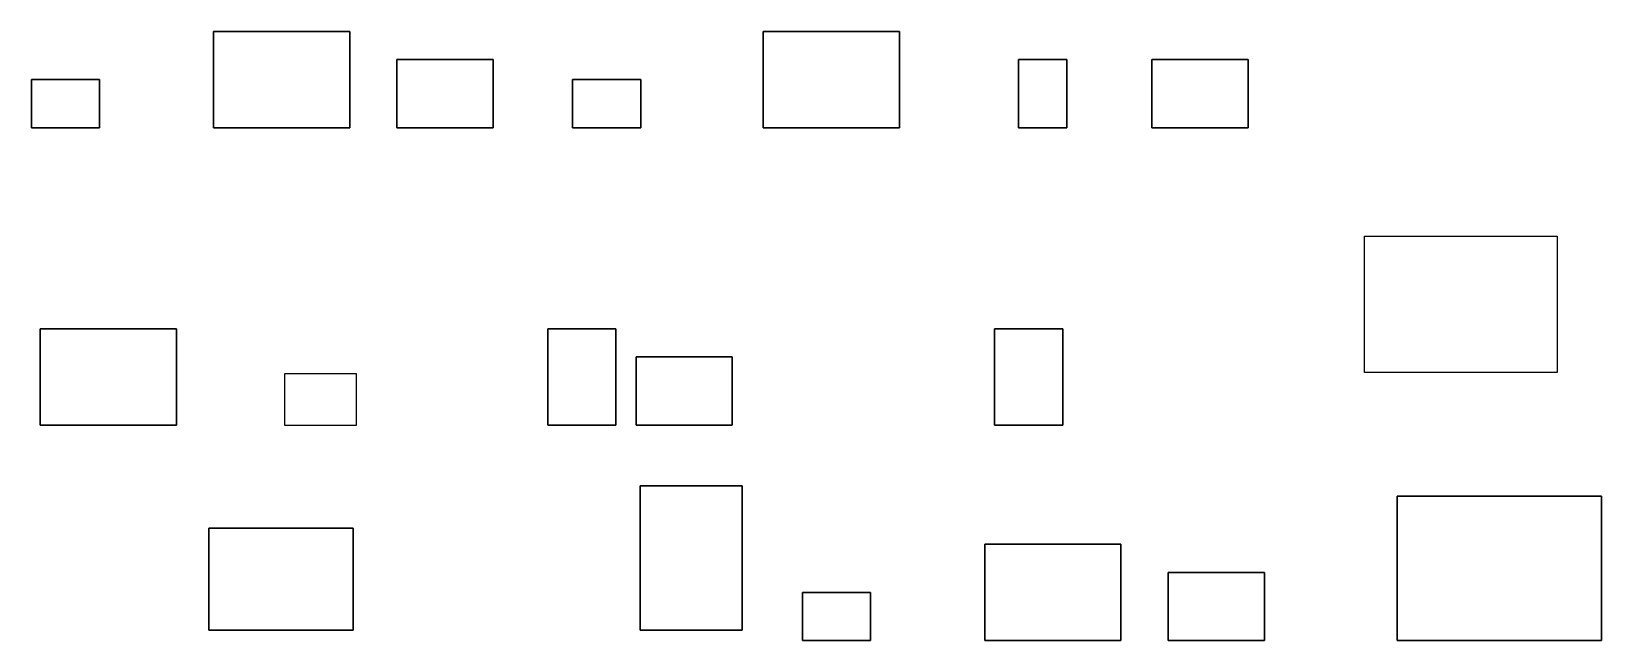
# Model space of a CAD drawing. Extents: x 363662 to 1332608, y -160558 to 215197.
import ezdxf

# ---------------------------------------------------------------- set-up
doc = ezdxf.new("R2010")
doc.units = 0
doc.header["$LTSCALE"] = 1000
doc.header["$MEASUREMENT"] = 0
for name, color, linetype in [('dy_quyu', 7, 'Continuous'), ('图签插入测试', 7, 'Continuous'), ('测试辅助', 7, 'Continuous')]:
    doc.layers.add(name, color=color, linetype=linetype)

msp = doc.modelspace()

# ---------------------------------------------------------------- linework, layer by layer
at = {"layer": 'dy_quyu'}
for points in [[(476042, 155797), (476042, 215197), (560142, 215197), (560142, 155797)], [(815184, 155797), (815184, 215197), (899284, 215197), (899284, 155797)], [(589212, 155797), (589212, 197797), (648612, 197797), (648612, 155797)], [(972845, 155797), (972845, 197797), (1002545, 197797), (1002545, 155797)], [(1055009, 155797), (1055009, 197797), (1114409, 197797), (1114409, 155797)], [(363662, 155797), (363662, 185497), (405662, 185497), (405662, 155797)], [(697643, 155797), (697643, 185497), (739643, 185497), (739643, 155797)], [(369170, -27609), (369170, 31791), (453270, 31791), (453270, -27609)], [(682356, -27609), (682356, 31791), (724356, 31791), (724356, -27609)], [(958074, -27609), (958074, 31791), (1000074, 31791), (1000074, -27609)], [(736794, -27609), (736794, 14391), (796194, 14391), (796194, -27609)], [(739254, -154189), (739254, -65089), (802254, -65089), (802254, -154189)], [(1206458, -160558), (1206458, -71458), (1332608, -71458), (1332608, -160558)], [(473130, -154189), (473130, -91189), (562230, -91189), (562230, -154189)], [(951937, -160558), (951937, -101158), (1036037, -101158), (1036037, -160558)], [(1065107, -160558), (1065107, -118558), (1124507, -118558), (1124507, -160558)], [(839557, -160558), (839557, -130858), (881557, -130858), (881557, -160558)]]:
    msp.add_lwpolyline(points, close=True, dxfattribs=at)
at = {"layer": '图签插入测试'}
msp.add_lwpolyline([(519790, -27609), (564340, -27609), (564340, 3891), (519790, 3891)], close=True, dxfattribs=at)
at = {"layer": '测试辅助'}
for points in [[(476042, 155797), (560142, 155797), (560142, 215197), (476042, 215197)], [(815184, 155797), (899284, 155797), (899284, 215197), (815184, 215197)], [(589212, 155797), (648612, 155797), (648612, 197797), (589212, 197797)], [(972845, 197797), (972845, 155797), (1002545, 155797), (1002545, 197797)], [(1055009, 155797), (1114409, 155797), (1114409, 197797), (1055009, 197797)], [(363662, 155797), (405662, 155797), (405662, 185497), (363662, 185497)], [(697643, 155797), (739643, 155797), (739643, 185497), (697643, 185497)], [(1186229, 4708), (1186229, 88808), (1305129, 88808), (1305129, 4708)], [(369170, -27609), (453270, -27609), (453270, 31791), (369170, 31791)], [(682356, 31791), (682356, -27609), (724356, -27609), (724356, 31791)], [(958074, 31791), (958074, -27609), (1000074, -27609), (1000074, 31791)], [(736794, -27609), (796194, -27609), (796194, 14391), (736794, 14391)], [(739254, -65089), (739254, -154189), (802254, -154189), (802254, -65089)], [(1206458, -160558), (1332608, -160558), (1332608, -71458), (1206458, -71458)], [(473130, -154189), (562230, -154189), (562230, -91189), (473130, -91189)], [(951937, -160558), (1036037, -160558), (1036037, -101158), (951937, -101158)], [(1065107, -160558), (1124507, -160558), (1124507, -118558), (1065107, -118558)], [(839557, -160558), (881557, -160558), (881557, -130858), (839557, -130858)]]:
    msp.add_lwpolyline(points, close=True, dxfattribs=at)

doc.saveas('drawing.dxf')
